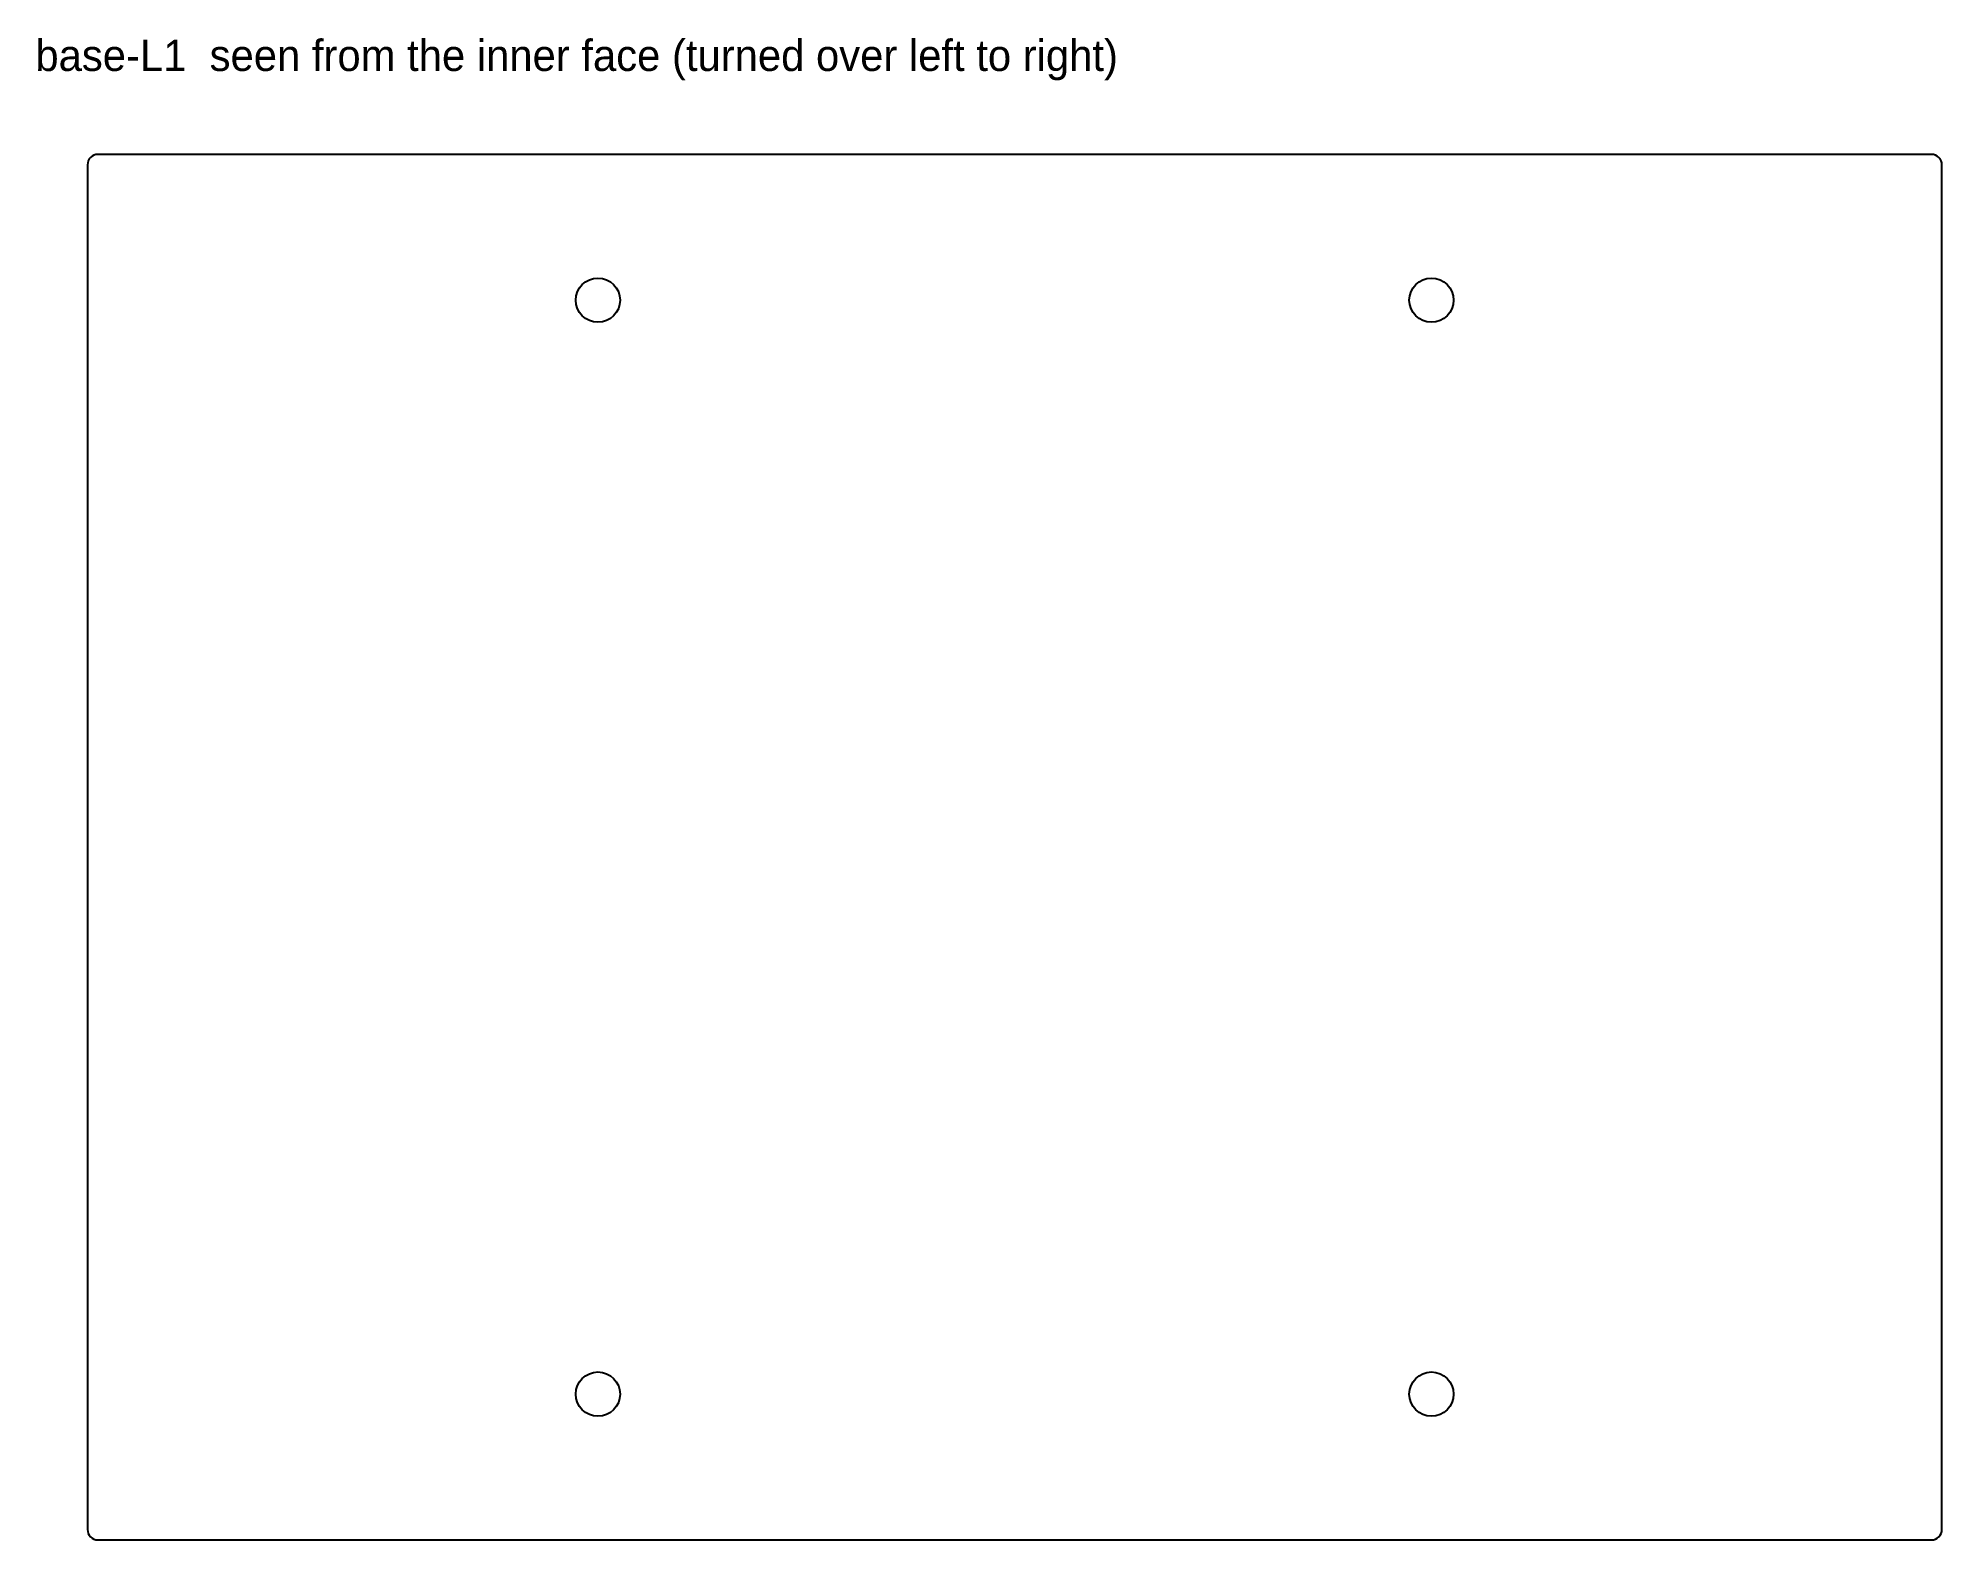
# Model space of a CAD drawing. Header units: millimetres. Extents: x 3 to 368, y 12 to 300.
import ezdxf

# ---------------------------------------------------------------- set-up
doc = ezdxf.new("R2010")
doc.units = ezdxf.units.MM
for name, color, linetype in [('NOTES', 7, 'Continuous'), ('POCKET_7MM_UNDERSIDE', 6, 'Continuous'), ('REF_THROUGH', 8, 'Continuous')]:
    doc.layers.add(name, color=color, linetype=linetype)

msp = doc.modelspace()

# ---------------------------------------------------------------- linework, layer by layer
at = {"layer": 'POCKET_7MM_UNDERSIDE'}
msp.add_lwpolyline([(12.04, 276.39), (12, 276), (12, 14), (12.04, 13.61), (12.15, 13.23), (12.34, 12.89), (12.59, 12.59), (12.89, 12.34), (13.23, 12.15), (13.61, 12.04), (14, 12), (366, 12), (366.39, 12.04), (366.77, 12.15), (367.11, 12.34), (367.41, 12.59), (367.66, 12.89), (367.85, 13.23), (367.96, 13.61), (368, 14), (368, 276), (367.96, 276.39), (367.85, 276.77), (367.66, 277.11), (367.41, 277.41), (367.11, 277.66), (366.77, 277.85), (366.39, 277.96), (366, 278), (14, 278), (13.61, 277.96), (13.23, 277.85), (12.89, 277.66), (12.59, 277.41), (12.34, 277.11), (12.15, 276.77), (12.04, 276.39)], close=True, dxfattribs=at)
at = {"layer": 'REF_THROUGH'}
for centre in [(110, 250), (270, 250), (110, 40), (270, 40)]:
    msp.add_circle(centre, 4.25, dxfattribs=at)

# ---------------------------------------------------------------- texts
at = {"layer": 'NOTES'}
msp.add_text('base-L1  seen from the inner face (turned over left to right)', height=6, dxfattribs=at).set_placement((2, 294))

doc.saveas('drawing.dxf')
